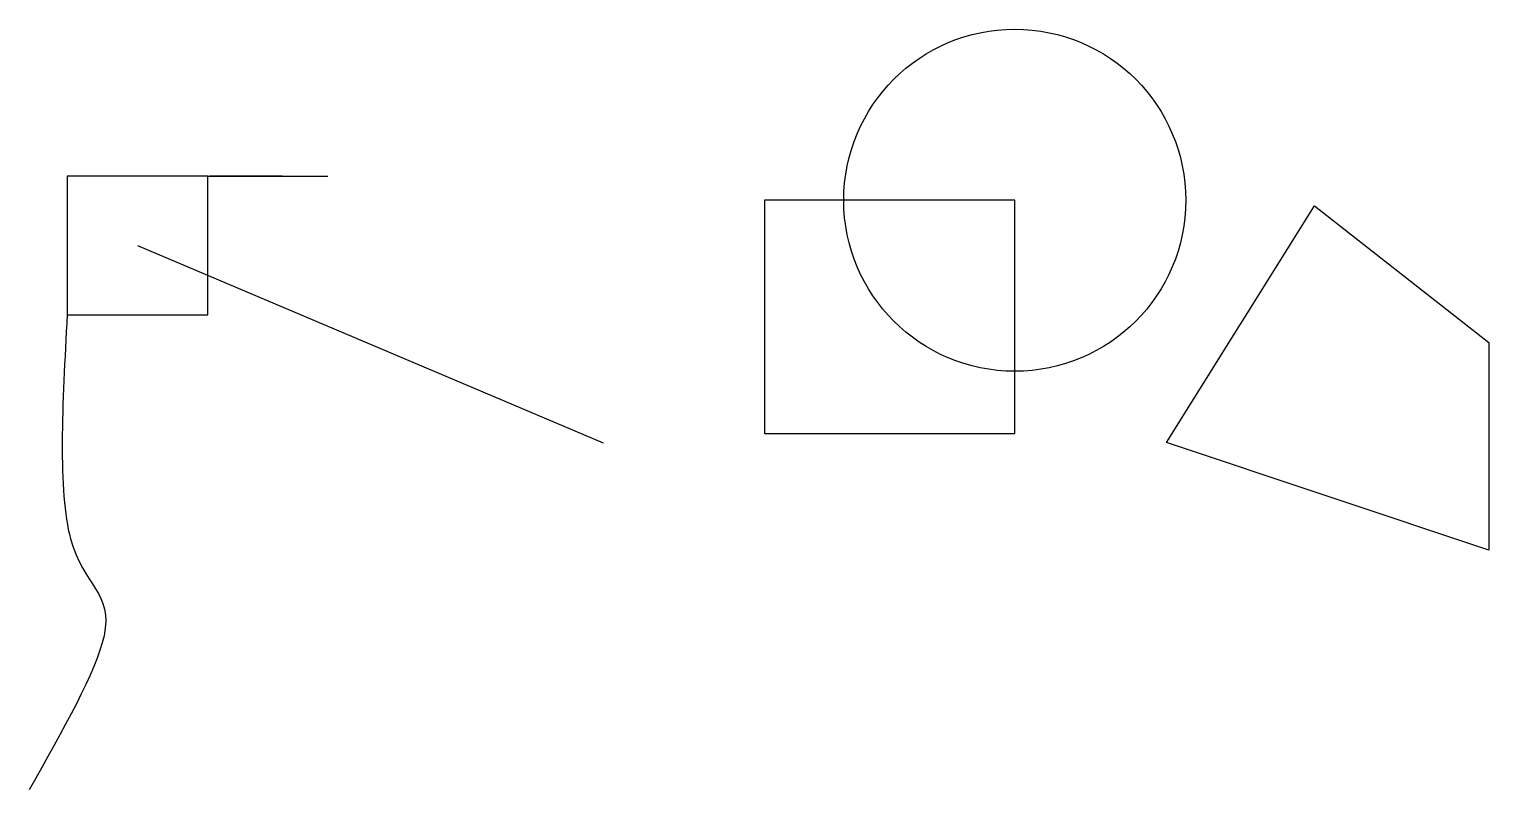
# Model space of a CAD drawing. Header units: inches. Extents: x -5.4 to 8.3, y 0 to 7.1.
import ezdxf

# ---------------------------------------------------------------- set-up
doc = ezdxf.new("R2010")
doc.units = ezdxf.units.IN
doc.header["$MEASUREMENT"] = 0

msp = doc.modelspace()

# ---------------------------------------------------------------- linework, layer by layer
for p, q in [((5.265, 3.246), (6.651, 5.461)), ((6.651, 5.461), (8.28, 4.181)), ((8.28, 4.181), (8.28, 2.242)), ((8.28, 2.242), (5.265, 3.246))]:
    msp.add_line(p, q)
at = {"extrusion": (-1, 0, 0)}
msp.add_line((-4.355, 5.089), (0, 3.243, 5.642), dxfattribs=at)
for points in [[(-5.013, 4.44), (-3.697, 4.44), (-3.697, 5.738), (-5.013, 5.738)], [(1.508, 3.332), (3.847, 3.332), (3.847, 5.512), (1.508, 5.512)]]:
    msp.add_lwpolyline(points, close=True)
at = {"extrusion": (0, -1, 0), "elevation": -5.738}
msp.add_lwpolyline([(-3.697, 0), (-3.004, 1.544), (-3.681, 4.181), (-2.575, 5.579)], dxfattribs=at)
msp.add_circle((3.847, 5.512), 1.599)
msp.add_spline([(-5.013, 4.44), (-4.982, 2.346, 1.681), (-4.669, 1.439, 4.157), (-5.369, 0, 5.604)], degree=3)

doc.saveas('drawing.dxf')
